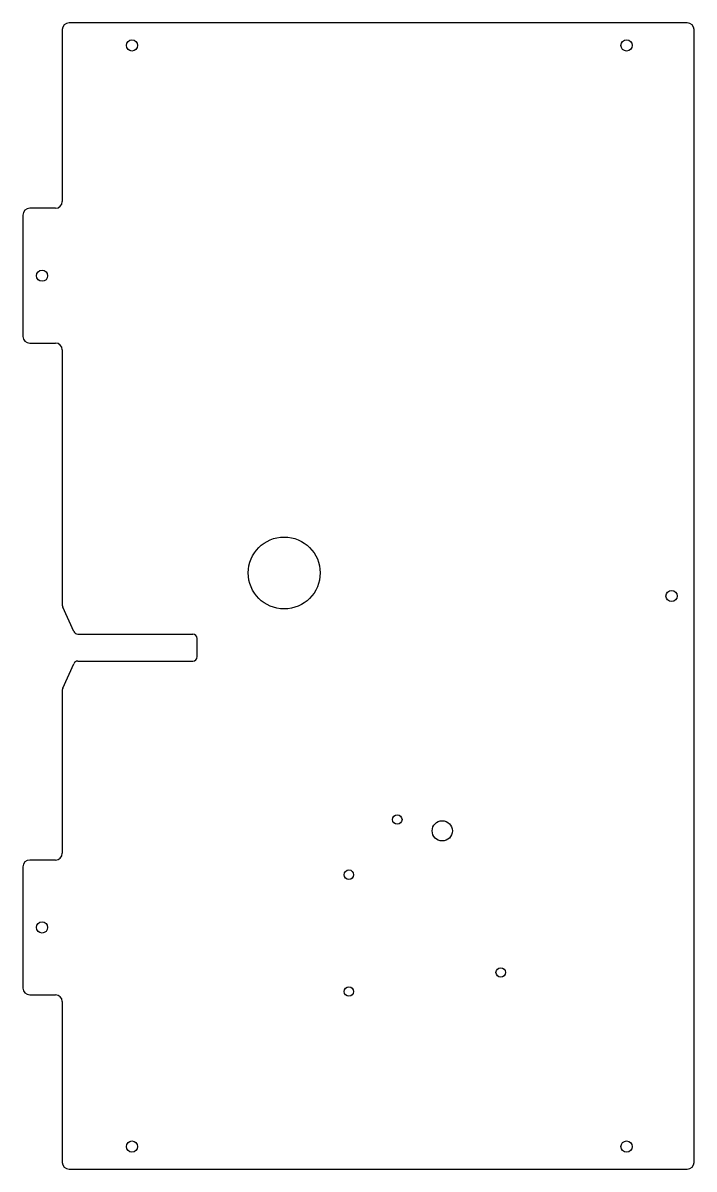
# Model space of a CAD drawing. Header units: millimetres. Extents: x -18 to 280, y -500 to 10.
import ezdxf

# ---------------------------------------------------------------- set-up
doc = ezdxf.new("R2010")
doc.units = ezdxf.units.MM

msp = doc.modelspace()

# ---------------------------------------------------------------- linework, layer by layer
at = {"color": 7, "linetype": 'Continuous', "lineweight": 25}
for p, q in [((-1, 7), (-1, -69.48)), ((277, 10), (2, 10)), ((280, -497), (280, 7)), ((-18.5, -75.48), (-18.5, -129.48)), ((-4, -72.48), (-15.5, -72.48)), ((-15.5, -132.48), (-4, -132.48)), ((-1, -135.48), (-1, -249.12)), ((4.11, -260.79), (-0.82, -249.94)), ((5.93, -261.97), (57, -261.97)), ((59, -271.97), (59, -263.97)), ((-0.82, -285.99), (4.11, -275.14)), ((5.93, -273.97), (57, -273.97)), ((-1, -286.82), (-1, -359.48)), ((-18.5, -365.48), (-18.5, -419.48)), ((-4, -362.48), (-15.5, -362.48)), ((-15.5, -422.48), (-4, -422.48)), ((-1, -425.48), (-1, -497)), ((2, -500), (277, -500))]:
    msp.add_line(p, q, dxfattribs=at)
for centre, radius in [((30, 0), 2.5), ((250, 0), 2.5), ((-10, -102.48), 2.5), ((97.7, -234.75), 16), ((270, -245), 2.5), ((148, -344.5), 2.1), ((168, -349.5), 4.5), ((126.5, -369), 2.1), ((-10, -392.48), 2.5), ((194, -412.5), 2.1), ((126.5, -421), 2.1), ((30, -490), 2.5), ((250, -490), 2.5)]:
    msp.add_circle(centre, radius, dxfattribs=at)
for centre, radius, start, end in [((2, 7), 3, 90, 180), ((277, 7), 3, 0, 90), ((-4, -69.48), 3, 270, 0), ((-15.5, -75.48), 3, 90, 180), ((-15.5, -129.48), 3, 180, 270), ((-4, -135.48), 3, 0, 90), ((1, -249.12), 2, 180, 204.444), ((5.93, -259.97), 2, 204.444, 270), ((57, -263.97), 2, 0, 90), ((5.93, -275.97), 2, 90, 155.556), ((57, -271.97), 2, 270, 0), ((1, -286.82), 2, 155.556, 180), ((-4, -359.48), 3, 270, 0), ((-15.5, -365.48), 3, 90, 180), ((-15.5, -419.48), 3, 180, 270), ((-4, -425.48), 3, 0, 90), ((2, -497), 3, 180, 270), ((277, -497), 3, 270, 0)]:
    msp.add_arc(centre, radius, start, end, dxfattribs=at)

doc.saveas('drawing.dxf')
